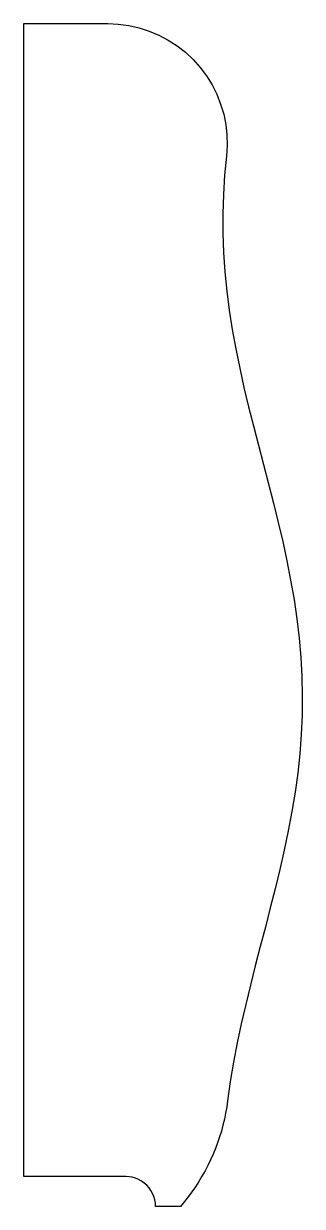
# Model space of a CAD drawing. Header units: inches. Extents: x 0 to 7, y -0.8 to 29.
import ezdxf

# ---------------------------------------------------------------- set-up
doc = ezdxf.new("R2010")
doc.units = ezdxf.units.IN

msp = doc.modelspace()

# ---------------------------------------------------------------- linework, layer by layer
msp.add_lwpolyline([(0, 0), (0, 29), (2.112, 29), (2.112, 29), (2.377, 28.988), (2.64, 28.953), (2.899, 28.895), (3.152, 28.814), (3.397, 28.711), (3.631, 28.587), (3.854, 28.443), (4.063, 28.279), (4.257, 28.098), (4.434, 27.9), (4.593, 27.688), (4.732, 27.462), (4.851, 27.225), (4.948, 26.978), (5.024, 26.723), (5.076, 26.463), (5.106, 26.2), (5.112, 25.934), (5.094, 25.67), (5.094, 25.67), (5.048, 25.185), (5.017, 24.7), (5.002, 24.215), (5.003, 23.73), (5.019, 23.245), (5.052, 22.76), (5.1, 22.275), (5.163, 21.79), (5.239, 21.305), (5.327, 20.82), (5.426, 20.335), (5.534, 19.85), (5.65, 19.365), (5.772, 18.88), (5.897, 18.395), (6.024, 17.91), (6.15, 17.425), (6.274, 16.94), (6.394, 16.455), (6.507, 15.97), (6.612, 15.485), (6.707, 15), (6.791, 14.515), (6.862, 14.03), (6.919, 13.545), (6.962, 13.06), (6.989, 12.575), (7, 12.09), (6.995, 11.605), (6.974, 11.12), (6.937, 10.635), (6.885, 10.15), (6.819, 9.665), (6.74, 9.18), (6.648, 8.695), (6.547, 8.21), (6.436, 7.725), (6.319, 7.24), (6.196, 6.755), (6.071, 6.27), (5.944, 5.785), (5.818, 5.3), (5.695, 4.815), (5.577, 4.33), (5.465, 3.845), (5.363, 3.36), (5.27, 2.875), (5.189, 2.39), (5.122, 1.905), (5.122, 1.905), (5.1, 1.751), (5.074, 1.598), (5.043, 1.446), (5.007, 1.295), (4.966, 1.145), (4.921, 0.997), (4.871, 0.85), (4.817, 0.704), (4.758, 0.561), (4.695, 0.419), (4.627, 0.279), (4.555, 0.142), (4.479, 0.006), (4.399, -0.127), (4.314, -0.257), (4.226, -0.384), (4.134, -0.509), (4.037, -0.631), (3.938, -0.75), (3.312, -0.75), (3.312, -0.75), (3.308, -0.666), (3.294, -0.583), (3.27, -0.502), (3.238, -0.425), (3.198, -0.351), (3.149, -0.282), (3.093, -0.22), (3.03, -0.164), (2.962, -0.115), (2.888, -0.074), (2.81, -0.042), (2.729, -0.019), (2.646, -0.005), (2.562, 0), (0, 0)], close=True)

doc.saveas('drawing.dxf')
